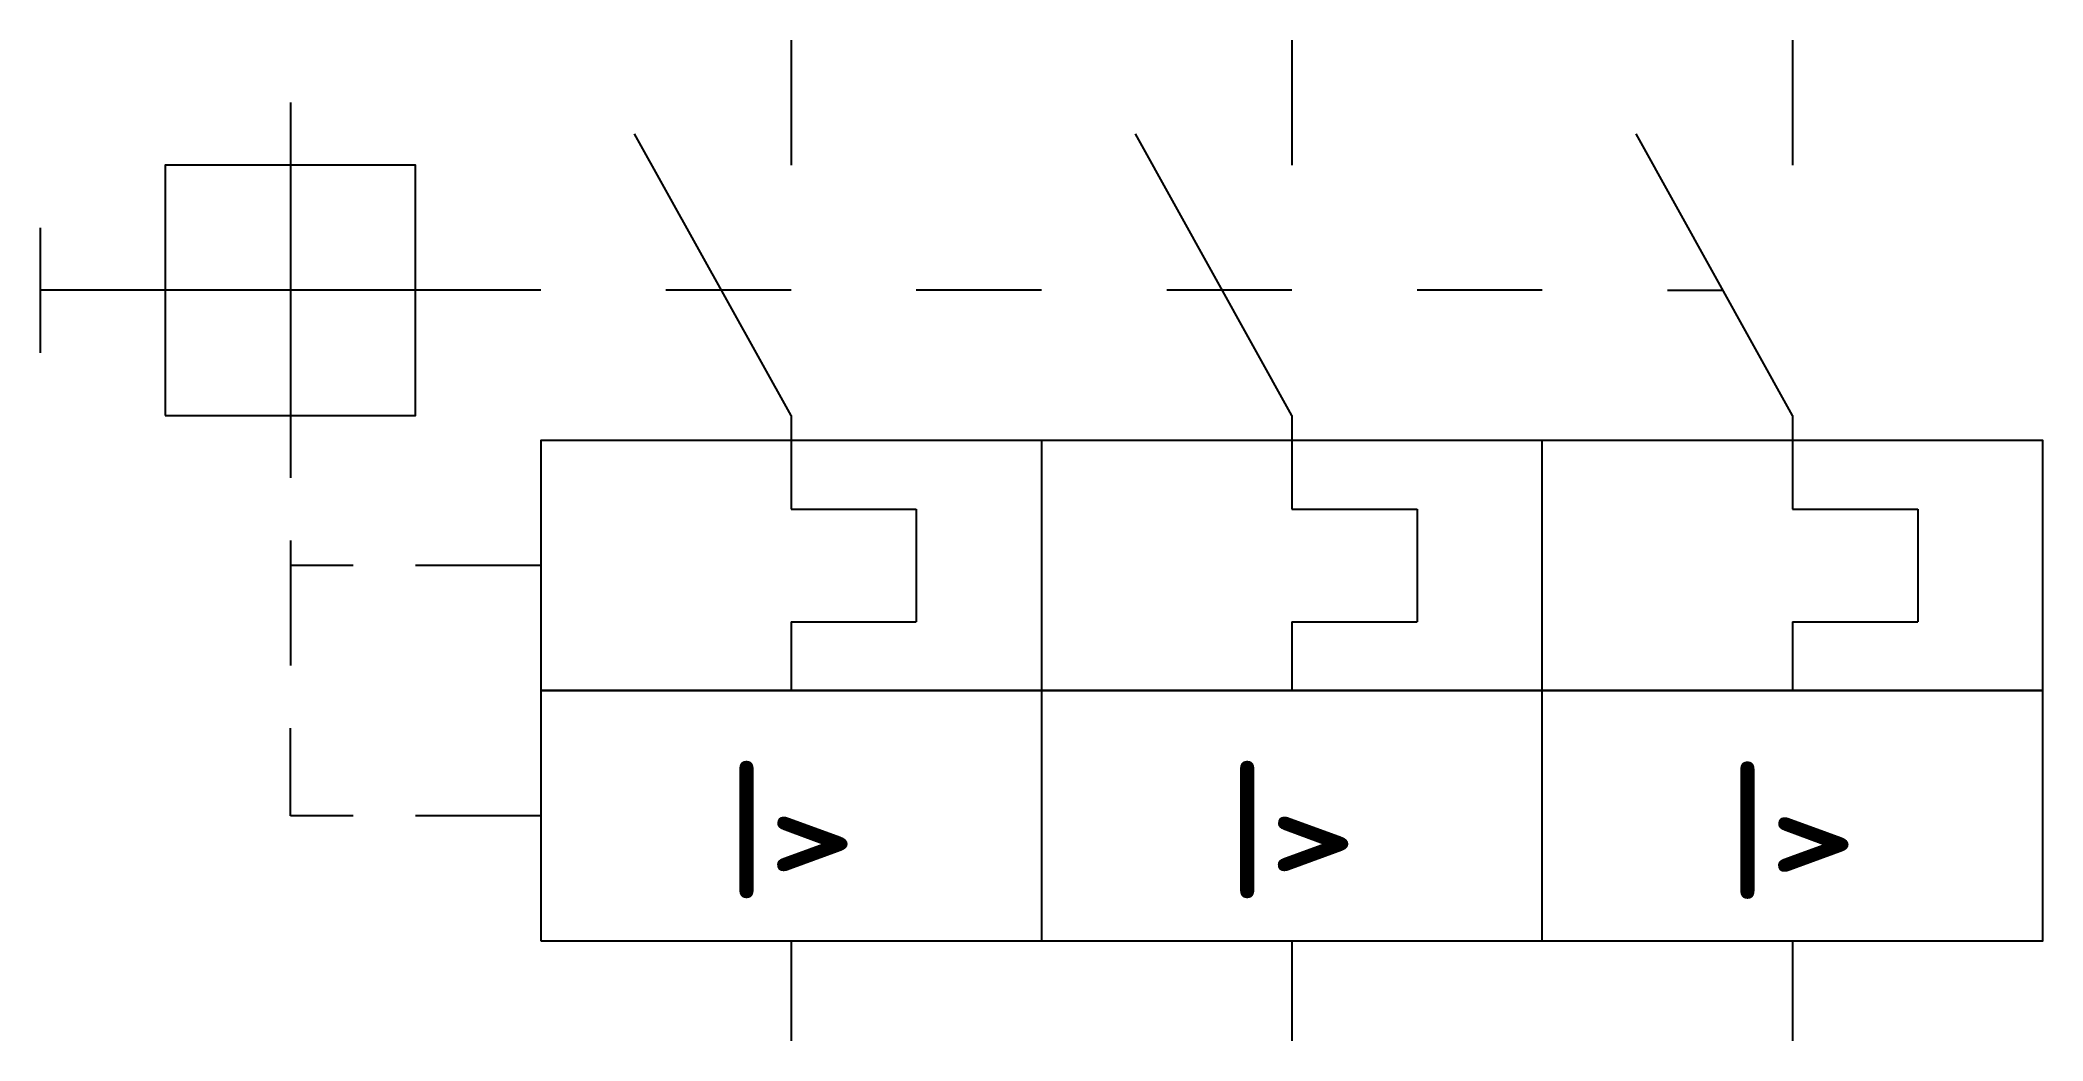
# Model space of a CAD drawing. Header units: millimetres. Extents: x -12 to 20, y -16 to 0.
import ezdxf
from ezdxf.enums import TextEntityAlignment as Align

# ---------------------------------------------------------------- set-up
doc = ezdxf.new("R2010")
doc.units = ezdxf.units.MM
doc.layers.add('EPLAN300', color=5, linetype='Continuous', lineweight=25)
doc.styles.add('GOST Type BU', font='')
doc.styles.get('GOST Type BU').set_extended_font_data('GOST Type BU')

msp = doc.modelspace()

# ---------------------------------------------------------------- linework, layer by layer
at = {"layer": 'EPLAN300', "linetype": 'Continuous', "lineweight": 25}
for p, q in [((0, 0), (0, -2)), ((8, 0), (8, -2)), ((16, 0), (16, -2)), ((0, -4), (-2, -4)), ((4, -4), (2, -4)), ((8, -4), (6, -4)), ((12, -4), (10, -4)), ((4, -6.4), (4, -14.4)), ((12, -14.4), (12, -6.4))]:
    msp.add_line(p, q, dxfattribs=at)
at = {"layer": 'EPLAN300', "linetype": 'Continuous', "lineweight": 25, "ltscale": 4}
for p, q in [((-8, -1), (-8, -7)), ((0, -6), (-2.5, -1.5)), ((8, -6), (5.5, -1.5)), ((16, -6), (13.5, -1.5)), ((-12, -3), (-12, -5)), ((-4, -4), (-12, -4)), ((14, -4), (14.88, -4)), ((0, -6), (0, -7.5)), ((8, -6), (8, -7.5)), ((16, -6), (16, -7.5)), ((0, -7.5), (2, -7.5)), ((2, -7.5), (2, -9.3)), ((8, -7.5), (10, -7.5)), ((10, -7.5), (10, -9.3)), ((16, -7.5), (18, -7.5)), ((18, -7.5), (18, -9.3)), ((-8, -8), (-8, -10)), ((-7, -8.4), (-8, -8.4)), ((-4, -8.4), (-6, -8.4)), ((0, -9.3), (2, -9.3)), ((0, -9.3), (0, -10.4)), ((8, -9.3), (8, -10.4)), ((8, -9.3), (10, -9.3)), ((16, -9.3), (16, -10.4)), ((16, -9.3), (18, -9.3)), ((-8, -12.4), (-8, -11)), ((-7, -12.4), (-8, -12.4)), ((-4, -12.4), (-6, -12.4)), ((0, -14.4), (0, -16)), ((8, -14.4), (8, -16)), ((16, -14.4), (16, -16))]:
    msp.add_line(p, q, dxfattribs=at)
for points in [[(-10, -6), (-6, -6), (-6, -2), (-10, -2)], [(-4, -10.4), (20, -10.4), (20, -6.4), (-4, -6.4)], [(-4, -14.4), (20, -14.4), (20, -10.4), (-4, -10.4)]]:
    msp.add_lwpolyline(points, close=True, dxfattribs=at)

# ---------------------------------------------------------------- texts
at = {"layer": 'EPLAN300', "color": 5, "style": 'GOST Type BU'}
for p in [(0, -12.61975), (8, -12.61975), (15.99222, -12.62989)]:
    msp.add_text('I>', height=2.1975, dxfattribs=at).set_placement(p, align=Align.MIDDLE_CENTER)

doc.saveas('drawing.dxf')
